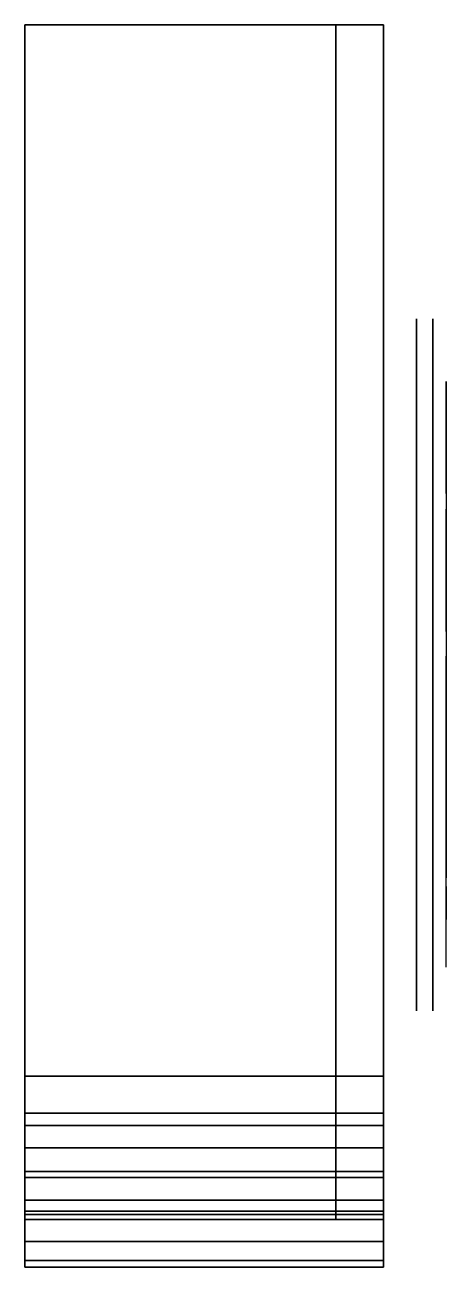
# Model space of a CAD drawing. Extents: x 0 to 8.8, y -26 to 0.
import ezdxf

# ---------------------------------------------------------------- set-up
doc = ezdxf.new("R2010")
doc.units = 0
doc.header["$MEASUREMENT"] = 0
for name, color, linetype in [('ACESSORIO', 7, 'Continuous'), ('CINZA', 9, 'Continuous'), ('PRETO', 28, 'Continuous')]:
    doc.layers.add(name, color=color, linetype=linetype)

msp = doc.modelspace()

# ---------------------------------------------------------------- linework, layer by layer
at = {"layer": 'ACESSORIO'}
for points in [[(0, -22, 0), (7.5, -22, 0), (7.5, 0), (0, 0)], [(0, 0, 1), (0, 0), (7.5, 0), (7.5, 0, 1)], [(7.5, -22, 1), (7.5, 0, 1), (0, 0, 1), (0, -22, 1)], [(0, -22, 1), (0, -22, 0), (0, 0), (0, 0, 1)], [(6.5, -22, 1), (6.5, 0, 1), (6.5, 0, 39.7), (6.5, -22, 39.7)], [(6.5, 0, 39.7), (7.5, 0, 39.7), (7.5, 0, 1), (6.5, 0, 1)], [(7.5, -22, 1), (7.5, 0, 1), (7.5, 0, 39.7), (7.5, -22, 39.7)], [(0, -22, 40.7), (7.5, -22, 40.7), (7.5, 0, 40.7), (0, 0, 40.7)], [(7.5, 0, 40.7), (0, 0, 40.7), (0, 0, 39.7), (7.5, 0, 39.7)], [(0, 0, 39.7), (7.5, 0, 39.7), (7.5, -22, 39.7), (0, -22, 39.7)], [(0, -22, 39.7), (0, -22, 40.7), (0, 0, 40.7), (0, 0, 39.7)], [(0, -25, 36.7), (7.5, -25, 36.7), (7.5, -25, 4), (0, -25, 4)], [(0, -25, 36.7), (0, -26, 36.7), (0, -26, 4), (0, -25, 4)], [(0, -26, 4), (0, -26, 36.7), (7.5, -26, 36.7), (7.5, -26, 4)]]:
    msp.add_3dface(points, dxfattribs=at)
at = {"layer": 'ACESSORIO', "linetype": 'ByBlock'}
for points in [[(7.5, -22, 0), (7.5, -22, 40.7), (7.5, 0, 40.7), (7.5, 0)], [(7.5, -23.035, 0.136), (7.5, -22, 0), (7.5, -22, 40.7), (7.5, -23.035, 40.564)], [(7.5, -22, 40.7), (7.5, -23.035, 40.564), (7.5, -23.035, 0.136), (7.5, -22, 0)], [(7.5, -24, 40.164), (7.5, -23.035, 40.564), (7.5, -23.035, 0.136), (7.5, -24, 0.536)], [(7.5, -24.828, 1.172), (7.5, -24, 0.536), (7.5, -24, 40.164), (7.5, -24.828, 39.528)], [(7.5, -24.828, 39.528), (7.5, -25.464, 38.7), (7.5, -25.464, 2), (7.5, -24.828, 1.172)], [(7.5, -25.864, 2.965), (7.5, -25.464, 2), (7.5, -25.464, 38.7), (7.5, -25.864, 37.735)], [(7.5, -25.864, 37.735), (7.5, -26, 36.7), (7.5, -26, 4), (7.5, -25.864, 2.965)]]:
    msp.add_3dface(points, dxfattribs=at)
at = {"layer": 'CINZA'}
for points in [[(8.807, -8.584, 22.835), (8.807, -9.564, 22.835), (8.807, -8.449, 19.32), (8.807, -7.464, 19.32)], [(8.807, -11.716, 22.835), (8.807, -12.696, 22.835), (8.807, -11.579, 19.32), (8.807, -10.594, 19.32)], [(8.807, -14.421, 21.88), (8.807, -15.401, 21.88), (8.807, -14.589, 19.32), (8.807, -13.604, 19.32)], [(8.807, -15.651, 21.88), (8.807, -16.636, 21.88), (8.807, -15.821, 19.32), (8.807, -14.836, 19.32)]]:
    msp.add_3dface(points, dxfattribs=at)
for points, invisible_edges in [([(8.807, -8.781, 20.372), (8.807, -8.891, 20.372), (8.807, -8.739, 19.377), (8.807, -8.511, 19.517)], 3), ([(8.807, -9.231, 20.05), (8.807, -8.891, 20.372), (8.807, -8.739, 19.377), (8.807, -9.544, 19.217)], 10), ([(8.807, -9.189, 21.025), (8.807, -8.891, 20.372), (8.807, -8.781, 20.372), (8.807, -9.211, 21.715)], 10), ([(8.807, -9.211, 21.715), (8.807, -10.136, 21.91), (8.807, -9.649, 21.13), (8.807, -9.189, 21.025)], 10), ([(8.807, -9.494, 20.172), (8.807, -9.231, 20.05), (8.807, -9.544, 19.217), (8.807, -10.239, 19.645)], 10), ([(8.807, -9.694, 20.41), (8.807, -9.494, 20.172), (8.807, -10.239, 19.645), (8.807, -10.664, 20.327)], 10), ([(8.807, -9.649, 21.13), (8.807, -9.811, 20.775), (8.807, -10.889, 21.202), (8.807, -10.136, 21.91)], 10), ([(8.807, -9.811, 20.775), (8.807, -9.694, 20.41), (8.807, -10.664, 20.327), (8.807, -10.889, 21.202)], 10), ([(8.807, -12.179, 20.15), (8.807, -12.231, 19.597), (8.807, -13.311, 20.045), (8.807, -13.211, 20.285)], 10), ([(8.807, -12.764, 21.88), (8.807, -13.744, 21.88), (8.807, -13.211, 20.285), (8.807, -12.179, 20.15)], 4), ([(8.807, -12.231, 19.597), (8.807, -12.931, 19.337), (8.807, -13.579, 20.045), (8.807, -13.311, 20.045)], 10), ([(8.807, -12.931, 19.337), (8.807, -13.696, 19.612), (8.807, -13.91, 20.278), (8.807, -13.579, 20.045)], 10), ([(8.807, -16.541, 21.59), (8.807, -16.946, 21.82), (8.807, -16.629, 21.14), (8.807, -16.324, 20.895)], 10), ([(8.807, -17.051, 20.895), (8.807, -18.036, 20.895), (8.807, -17.504, 19.32), (8.807, -16.519, 19.32)], 1), ([(8.807, -16.946, 21.82), (8.807, -17.854, 21.855), (8.807, -17.041, 21.03), (8.807, -16.629, 21.14)], 10), ([(8.807, -17.041, 21.03), (8.807, -17.051, 20.895), (8.807, -18.197, 21.536), (8.807, -17.854, 21.855)], 10), ([(8.807, -18.036, 20.895), (8.807, -18.411, 21.16), (8.807, -18.776, 21.86), (8.807, -17.051, 20.895)], 10), ([(8.807, -18.704, 20.8), (8.807, -19.719, 20.895), (8.807, -19.184, 19.32), (8.807, -18.204, 19.32)], 1), ([(8.807, -18.411, 21.16), (8.807, -18.724, 21.03), (8.807, -19.584, 21.752), (8.807, -18.776, 21.86)], 10), ([(8.807, -18.724, 21.03), (8.807, -18.704, 20.8), (8.807, -19.719, 20.895), (8.807, -19.584, 21.752)], 10)]:
    msp.add_3dface(points, dxfattribs=dict(at, invisible_edges=invisible_edges))
at = {"layer": 'PRETO'}
for points in [[(8.189, -20.638, 25.103), (8.189, -20.638, 17.576), (8.189, -6.156, 17.576), (8.189, -6.156, 25.103)], [(8.529, -20.638, 25.103), (8.529, -20.638, 17.576), (8.529, -6.156, 17.576), (8.529, -6.156, 25.103)]]:
    msp.add_3dface(points, dxfattribs=at)

# ---------------------------------------------------------------- meshes
at = {"layer": 'ACESSORIO'}
mesh = msp.add_polymesh((2, 7), dxfattribs=at)
for k, corner in enumerate([(0, -22, 0), (0, -23.035, 0.136), (0, -24, 0.536), (0, -24.828, 1.172), (0, -25.464, 2), (0, -25.864, 2.965), (0, -26, 4), (7.5, -22, 0), (7.5, -23.035, 0.136), (7.5, -24, 0.536), (7.5, -24.828, 1.172), (7.5, -25.464, 2), (7.5, -25.864, 2.965), (7.5, -26, 4)]):
    mesh.set_mesh_vertex(divmod(k, 7), corner)
mesh = msp.add_polymesh((2, 7), dxfattribs=at)
for k, corner in enumerate([(7.5, -22, 1), (7.5, -22.776, 1.102), (7.5, -23.5, 1.402), (7.5, -24.121, 1.879), (7.5, -24.598, 2.5), (7.5, -24.898, 3.224), (7.5, -25, 4), (0, -22, 1), (0, -22.776, 1.102), (0, -23.5, 1.402), (0, -24.121, 1.879), (0, -24.598, 2.5), (0, -24.898, 3.224), (0, -25, 4)]):
    mesh.set_mesh_vertex(divmod(k, 7), corner)
mesh = msp.add_polymesh((2, 7), dxfattribs=at)
for k, corner in enumerate([(7.5, -22, 39.7), (7.5, -22.776, 39.598), (7.5, -23.5, 39.298), (7.5, -24.121, 38.821), (7.5, -24.598, 38.2), (7.5, -24.898, 37.476), (7.5, -25, 36.7), (0, -22, 39.7), (0, -22.776, 39.598), (0, -23.5, 39.298), (0, -24.121, 38.821), (0, -24.598, 38.2), (0, -24.898, 37.476), (0, -25, 36.7)]):
    mesh.set_mesh_vertex(divmod(k, 7), corner)
mesh = msp.add_polymesh((2, 7), dxfattribs=at)
for k, corner in enumerate([(0, -22, 40.7), (0, -23.035, 40.564), (0, -24, 40.164), (0, -24.828, 39.528), (0, -25.464, 38.7), (0, -25.864, 37.735), (0, -26, 36.7), (7.5, -22, 40.7), (7.5, -23.035, 40.564), (7.5, -24, 40.164), (7.5, -24.828, 39.528), (7.5, -25.464, 38.7), (7.5, -25.864, 37.735), (7.5, -26, 36.7)]):
    mesh.set_mesh_vertex(divmod(k, 7), corner)
mesh = msp.add_polymesh((2, 7), dxfattribs=at)
for k, corner in enumerate([(0, -22, 1), (0, -22.776, 1.102), (0, -23.5, 1.402), (0, -24.121, 1.879), (0, -24.598, 2.5), (0, -24.898, 3.224), (0, -25, 4), (0, -22, 0), (0, -23.035, 0.136), (0, -24, 0.536), (0, -24.828, 1.172), (0, -25.464, 2), (0, -25.864, 2.965), (0, -26, 4)]):
    mesh.set_mesh_vertex(divmod(k, 7), corner)
mesh = msp.add_polymesh((2, 7), dxfattribs=at)
for k, corner in enumerate([(0, -22, 39.7), (0, -22.776, 39.598), (0, -23.5, 39.298), (0, -24.121, 38.821), (0, -24.598, 38.2), (0, -24.898, 37.476), (0, -25, 36.7), (0, -22, 40.7), (0, -23.035, 40.564), (0, -24, 40.164), (0, -24.828, 39.528), (0, -25.464, 38.7), (0, -25.864, 37.735), (0, -26, 36.7)]):
    mesh.set_mesh_vertex(divmod(k, 7), corner)
mesh = msp.add_polymesh((2, 7), dxfattribs=at)
for k, corner in enumerate([(6.5, -22, 39.7), (6.5, -22.776, 39.598), (6.5, -23.5, 39.298), (6.5, -24.121, 38.821), (6.5, -24.598, 38.2), (6.5, -24.898, 37.476), (6.5, -25, 36.7), (6.5, -22, 1), (6.5, -22.776, 1.102), (6.5, -23.5, 1.402), (6.5, -24.121, 1.879), (6.5, -24.598, 2.5), (6.5, -24.898, 3.224), (6.5, -25, 4)]):
    mesh.set_mesh_vertex(divmod(k, 7), corner)
mesh = msp.add_polymesh((2, 7), dxfattribs=at)
for k, corner in enumerate([(7.5, -22, 39.7), (7.5, -22.776, 39.598), (7.5, -23.5, 39.298), (7.5, -24.121, 38.821), (7.5, -24.598, 38.2), (7.5, -24.898, 37.476), (7.5, -25, 36.7), (7.5, -22, 1), (7.5, -22.776, 1.102), (7.5, -23.5, 1.402), (7.5, -24.121, 1.879), (7.5, -24.598, 2.5), (7.5, -24.898, 3.224), (7.5, -25, 4)]):
    mesh.set_mesh_vertex(divmod(k, 7), corner)

doc.saveas('drawing.dxf')
